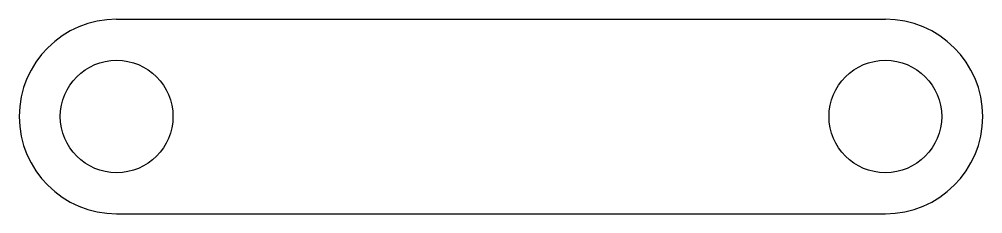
# Model space of a CAD drawing. Header units: millimetres. Extents: x -7 to 62.3, y -7 to 7.
import ezdxf

# ---------------------------------------------------------------- set-up
doc = ezdxf.new("R2010")
doc.units = ezdxf.units.MM

msp = doc.modelspace()

# ---------------------------------------------------------------- linework, layer by layer
at = {"color": 7, "linetype": 'Continuous', "lineweight": 25}
for p, q in [((0, 7), (55.26, 7)), ((0, -7), (55.26, -7))]:
    msp.add_line(p, q, dxfattribs=at)
for centre in [(0, 0), (55.26, 0)]:
    msp.add_circle(centre, 4.05, dxfattribs=at)
for centre, start, end in [((0, 0), 90, 270), ((55.26, 0), 270, 90)]:
    msp.add_arc(centre, 7, start, end, dxfattribs=at)

doc.saveas('drawing.dxf')
